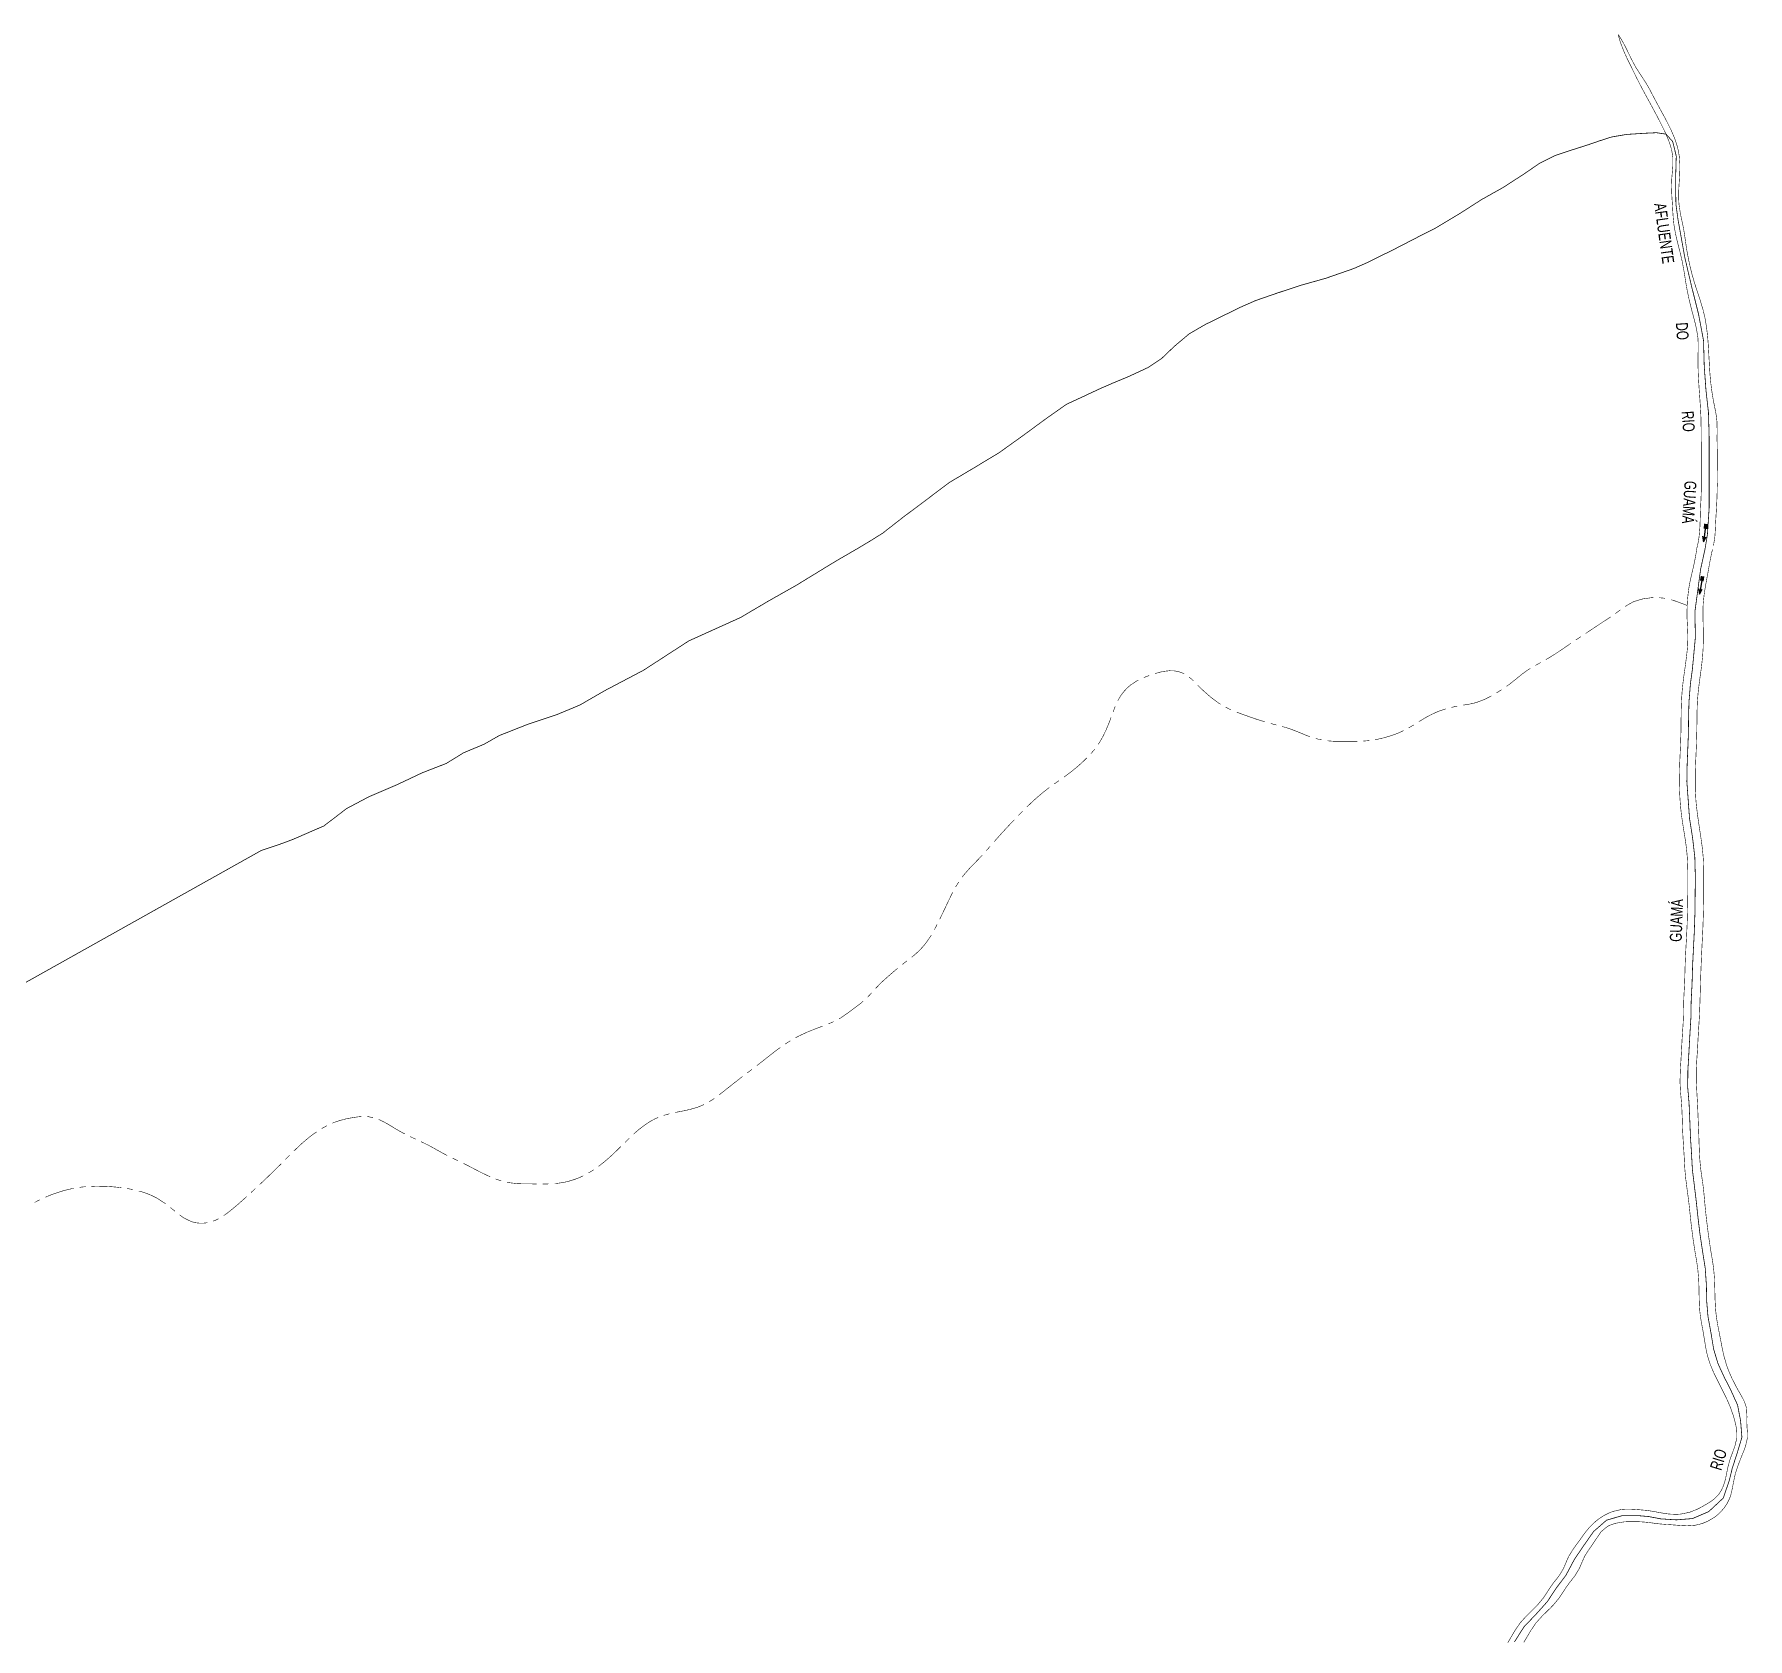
# Model space of a CAD drawing. Extents: x 204548 to 208114, y 4836513 to 4840071.
# Drawn here: x 207416 to 207990, y 4839532 to 4840070 of the extents above; entities that cross this region are included whole.
import ezdxf

# ---------------------------------------------------------------- set-up
doc = ezdxf.new("R2010")
doc.units = 0
doc.header["$LTSCALE"] = 1.5
doc.header["$MEASUREMENT"] = 0
for name, color, linetype in [('HD-CURSO-INTER', 170, 'CONTINUOUS'), ('HD-CURSO-PERENE', 170, 'CONTINUOUS'), ('HD-TXT-PERENE', 170, 'CONTINUOUS'), ('LM-LIM-SETOR-FISCAL', 2, 'CONTINUOUS')]:
    doc.layers.add(name, color=color, linetype=linetype)
doc.styles.add('ARIAL', font='ARIAL.TTF')
doc.linetypes.add('Limite', pattern='A,20,-3,[130,ltypeshp.shx,S=6.35,R=0,X=0,Y=0],-3,20', length=46)

# ---------------------------------------------------------------- blocks, each defined once
blk = doc.blocks.new('COD035', base_point=(207876.51013, 4838778.157952))
at = {"layer": 'HD-TXT-PERENE'}
for p, q in [((207876.51013, 4838778.563682), (207878.01013, 4838778.563682)), ((207876.51013, 4838778.163682), (207882.51013, 4838778.163682)), ((207876.51013, 4838777.763682), (207878.01013, 4838777.763682))]:
    blk.add_line(p, q, dxfattribs=at)
blk.add_lwpolyline([(207880.71013, 4838777.563682), (207882.51013, 4838778.163682), (207880.71013, 4838778.763682)], dxfattribs=at)

msp = doc.modelspace()

# ---------------------------------------------------------------- linework, layer by layer
at = {"layer": 'HD-CURSO-INTER', "const_width": 0.18, "flags": 128}
for points in [[(207949.68, 4839878.63), (207951.72, 4839879.74)], [(207951.72, 4839879.74), (207952.01, 4839879.89)], [(207952.01, 4839879.89), (207954.56, 4839880.68)], [(207954.56, 4839880.68), (207954.87, 4839880.78)], [(207954.87, 4839880.78), (207957.52, 4839881.15)], [(207957.52, 4839881.15), (207957.68, 4839881.18)], [(207957.68, 4839881.18), (207958.52, 4839881.21)], [(207960.52, 4839881.2), (207960.69, 4839881.19)], [(207960.69, 4839881.19), (207961.51, 4839881.11)], [(207961.51, 4839881.11), (207962.19, 4839881.04)], [(207962.19, 4839881.04), (207962.5, 4839880.96)], [(207964.45, 4839880.52), (207964.97, 4839880.41)], [(207964.97, 4839880.41), (207966.36, 4839879.94)], [(207966.36, 4839879.94), (207966.39, 4839879.93)], [(207966.39, 4839879.93), (207967.3, 4839879.6)], [(207967.3, 4839879.6), (207967.8, 4839879.41)], [(207941.15, 4839872.72), (207943.4, 4839874.21)], [(207943.4, 4839874.21), (207943.65, 4839874.37)], [(207943.65, 4839874.37), (207944.23, 4839874.76)], [(207945.87, 4839875.91), (207946.68, 4839876.5)], [(207946.68, 4839876.5), (207947.22, 4839876.89)], [(207947.22, 4839876.89), (207947.49, 4839877.09)], [(207949.12, 4839878.24), (207949.68, 4839878.63)], [(207967.8, 4839879.41), (207969.17, 4839878.88)], [(207969.17, 4839878.88), (207969.49, 4839878.76)], [(207969.49, 4839878.76), (207969.91, 4839878.6)], [(207932.57, 4839867.02), (207934.24, 4839868.13)], [(207935.91, 4839869.23), (207936.17, 4839869.4)], [(207936.17, 4839869.4), (207937.57, 4839870.34)], [(207937.57, 4839870.34), (207938.05, 4839870.65)], [(207938.05, 4839870.65), (207939.23, 4839871.45)], [(207939.23, 4839871.45), (207939.3, 4839871.49)], [(207939.3, 4839871.49), (207940.9, 4839872.55)], [(207940.9, 4839872.55), (207941.15, 4839872.72)], [(207925.1, 4839862), (207925.7, 4839862.38)], [(207925.7, 4839862.38), (207927.61, 4839863.65)], [(207927.61, 4839863.65), (207928.2, 4839864.04)], [(207928.2, 4839864.04), (207929.26, 4839864.77)], [(207929.26, 4839864.77), (207929.43, 4839864.89)], [(207929.43, 4839864.89), (207930.09, 4839865.34)], [(207930.09, 4839865.34), (207930.67, 4839865.74)], [(207930.67, 4839865.74), (207930.91, 4839865.9)], [(207793.47, 4839856.3), (207794.11, 4839856.47)], [(207794.11, 4839856.47), (207795.43, 4839856.62)], [(207795.43, 4839856.62), (207796.3, 4839856.72)], [(207796.3, 4839856.72), (207797.43, 4839856.69)], [(207797.43, 4839856.69), (207797.85, 4839856.69)], [(207797.85, 4839856.69), (207798.42, 4839856.6)], [(207798.42, 4839856.6), (207799.35, 4839856.45)], [(207799.35, 4839856.45), (207801.29, 4839855.76)], [(207915.65, 4839856.38), (207916.3, 4839856.86)], [(207916.3, 4839856.86), (207917.32, 4839857.48)], [(207919.04, 4839858.51), (207919.91, 4839858.99)], [(207919.91, 4839858.99), (207920.18, 4839859.14)], [(207920.18, 4839859.14), (207920.79, 4839859.47)], [(207922.53, 4839860.45), (207922.54, 4839860.45)], [(207922.54, 4839860.45), (207923.4, 4839860.96)], [(207923.4, 4839860.96), (207923.83, 4839861.21)], [(207923.83, 4839861.21), (207925.1, 4839862)], [(207781.93, 4839850.66), (207782.27, 4839851.02)], [(207782.27, 4839851.02), (207783.41, 4839852)], [(207783.41, 4839852), (207785.09, 4839853.1)], [(207783.41, 4839852), (207783.41, 4839852)], [(207785.09, 4839853.1), (207785.5, 4839853.37)], [(207785.5, 4839853.37), (207785.96, 4839853.59)], [(207787.77, 4839854.43), (207788.24, 4839854.62)], [(207788.24, 4839854.62), (207789.64, 4839855.15)], [(207791.53, 4839855.79), (207793.47, 4839856.3)], [(207802.91, 4839854.58), (207803.71, 4839853.99)], [(207803.71, 4839853.99), (207803.72, 4839853.99)], [(207803.72, 4839853.99), (207804.42, 4839853.29)], [(207805.84, 4839851.87), (207806.54, 4839851.16)], [(207806.54, 4839851.16), (207806.61, 4839851.09)], [(207806.61, 4839851.09), (207807.26, 4839850.47)], [(207909.33, 4839851.49), (207910.15, 4839852.06)], [(207910.15, 4839852.06), (207910.18, 4839852.07)], [(207910.18, 4839852.07), (207911.73, 4839853.29)], [(207911.73, 4839853.29), (207912.25, 4839853.7)], [(207912.25, 4839853.7), (207913.28, 4839854.55)], [(207913.28, 4839854.55), (207913.41, 4839854.65)], [(207913.41, 4839854.65), (207914.06, 4839855.17)], [(207914.06, 4839855.17), (207914.58, 4839855.6)], [(207914.58, 4839855.6), (207915.65, 4839856.38)], [(207779.04, 4839846.61), (207779.47, 4839847.46)], [(207779.47, 4839847.46), (207780.04, 4839848.34)], [(207780.04, 4839848.34), (207780.29, 4839848.73)], [(207780.29, 4839848.73), (207780.62, 4839849.15)], [(207780.62, 4839849.15), (207781.23, 4839849.92)], [(207781.23, 4839849.92), (207781.93, 4839850.66)], [(207807.26, 4839850.47), (207807.7, 4839850.05)], [(207807.7, 4839850.05), (207809.5, 4839848.47)], [(207809.5, 4839848.47), (207809.94, 4839848.08)], [(207809.94, 4839848.08), (207811.05, 4839847.21)], [(207811.05, 4839847.21), (207811.59, 4839846.78)], [(207811.59, 4839846.78), (207812.65, 4839846.02)], [(207812.65, 4839846.02), (207812.82, 4839845.9)], [(207812.82, 4839845.9), (207813.49, 4839845.47)], [(207894.83, 4839845.19), (207895.5, 4839845.3)], [(207895.5, 4839845.3), (207896.8, 4839845.51)], [(207896.8, 4839845.51), (207896.98, 4839845.54)], [(207896.98, 4839845.54), (207898.75, 4839845.94)], [(207898.75, 4839845.94), (207899.2, 4839846.04)], [(207899.2, 4839846.04), (207901.58, 4839846.95)], [(207901.58, 4839846.95), (207901.99, 4839847.11)], [(207901.99, 4839847.11), (207902.49, 4839847.35)], [(207902.49, 4839847.35), (207903.34, 4839847.78)], [(207903.34, 4839847.78), (207904.26, 4839848.28)], [(207905.98, 4839849.29), (207906.44, 4839849.57)], [(207906.44, 4839849.57), (207907.68, 4839850.35)], [(207776.08, 4839839.19), (207776.26, 4839839.63)], [(207776.26, 4839839.63), (207776.45, 4839840.12)], [(207776.45, 4839840.12), (207776.79, 4839841.03)], [(207776.79, 4839841.03), (207776.8, 4839841.05)], [(207777.48, 4839842.94), (207777.83, 4839843.87)], [(207777.83, 4839843.87), (207777.93, 4839844.16)], [(207777.93, 4839844.16), (207778.2, 4839844.8)], [(207815.23, 4839844.49), (207816.12, 4839844.03)], [(207816.12, 4839844.03), (207816.63, 4839843.76)], [(207816.63, 4839843.76), (207817.02, 4839843.6)], [(207818.88, 4839842.85), (207819.42, 4839842.64)], [(207819.42, 4839842.64), (207821.69, 4839841.81)], [(207821.69, 4839841.81), (207821.82, 4839841.77)], [(207821.82, 4839841.77), (207822.63, 4839841.47)], [(207822.63, 4839841.47), (207823.23, 4839841.26)], [(207823.23, 4839841.26), (207825.46, 4839840.49)], [(207825.46, 4839840.49), (207825.58, 4839840.45)], [(207825.58, 4839840.45), (207828.33, 4839839.59)], [(207879.97, 4839839.64), (207880.64, 4839840.06)], [(207880.64, 4839840.06), (207882.55, 4839841.18)], [(207882.55, 4839841.18), (207882.94, 4839841.4)], [(207882.94, 4839841.4), (207883.43, 4839841.66)], [(207883.43, 4839841.66), (207884.27, 4839842.1)], [(207884.27, 4839842.1), (207885.22, 4839842.54)], [(207885.22, 4839842.54), (207885.64, 4839842.73)], [(207885.64, 4839842.73), (207886.14, 4839842.94)], [(207886.14, 4839842.94), (207887.02, 4839843.3)], [(207887.02, 4839843.3), (207888.96, 4839843.94)], [(207890.9, 4839844.43), (207891.87, 4839844.67)], [(207891.87, 4839844.67), (207892.21, 4839844.75)], [(207892.21, 4839844.75), (207892.85, 4839844.87)], [(207773.3, 4839833.35), (207774.02, 4839834.63)], [(207774.02, 4839834.63), (207774.04, 4839834.66)], [(207774.04, 4839834.66), (207774.9, 4839836.43)], [(207774.9, 4839836.43), (207775.11, 4839836.86)], [(207775.11, 4839836.86), (207776.08, 4839839.19)], [(207830.25, 4839839.05), (207832.18, 4839838.54)], [(207834.12, 4839838.03), (207835.08, 4839837.76)], [(207835.08, 4839837.76), (207835.55, 4839837.62)], [(207835.55, 4839837.62), (207836.99, 4839837.16)], [(207836.99, 4839837.16), (207837.32, 4839837.05)], [(207837.32, 4839837.05), (207839.78, 4839836.07)], [(207839.78, 4839836.07), (207840.1, 4839835.94)], [(207840.1, 4839835.94), (207840.71, 4839835.69)], [(207840.71, 4839835.69), (207841.49, 4839835.36)], [(207841.49, 4839835.36), (207842.56, 4839834.93)], [(207842.56, 4839834.93), (207842.88, 4839834.8)], [(207842.88, 4839834.8), (207843.5, 4839834.6)], [(207845.41, 4839833.99), (207846.38, 4839833.75)], [(207846.38, 4839833.75), (207846.56, 4839833.7)], [(207846.56, 4839833.7), (207847.36, 4839833.55)], [(207865.29, 4839833.6), (207866.28, 4839833.79)], [(207866.28, 4839833.79), (207866.64, 4839833.86)], [(207866.64, 4839833.86), (207867.25, 4839834.01)], [(207867.25, 4839834.01), (207868.1, 4839834.21)], [(207868.1, 4839834.21), (207870.15, 4839834.79)], [(207870.15, 4839834.79), (207870.24, 4839834.81)], [(207870.24, 4839834.81), (207871.1, 4839835.1)], [(207871.1, 4839835.1), (207871.66, 4839835.29)], [(207871.66, 4839835.29), (207872.97, 4839835.79)], [(207872.97, 4839835.79), (207873.07, 4839835.83)], [(207873.07, 4839835.83), (207874.79, 4839836.63)], [(207876.56, 4839837.57), (207877.42, 4839838.07)], [(207877.42, 4839838.07), (207878.1, 4839838.46)], [(207878.1, 4839838.46), (207878.28, 4839838.58)], [(207770.02, 4839828.91), (207770.09, 4839828.98)], [(207770.09, 4839828.98), (207770.68, 4839829.67)], [(207770.68, 4839829.67), (207771.07, 4839830.12)], [(207771.07, 4839830.12), (207771.31, 4839830.45)], [(207772.49, 4839832.06), (207772.51, 4839832.07)], [(207772.51, 4839832.07), (207773.03, 4839832.9)], [(207773.03, 4839832.9), (207773.3, 4839833.35)], [(207849.33, 4839833.24), (207849.53, 4839833.21)], [(207849.53, 4839833.21), (207851.33, 4839833.08)], [(207851.33, 4839833.08), (207851.54, 4839833.07)], [(207851.54, 4839833.07), (207854.33, 4839833.04)], [(207854.33, 4839833.04), (207854.54, 4839833.04)], [(207854.54, 4839833.04), (207857.33, 4839833.05)], [(207857.33, 4839833.05), (207857.46, 4839833.05)], [(207857.46, 4839833.05), (207858.33, 4839833.06)], [(207858.33, 4839833.06), (207858.96, 4839833.06)], [(207858.96, 4839833.06), (207859.32, 4839833.07)], [(207861.32, 4839833.15), (207861.96, 4839833.17)], [(207861.96, 4839833.17), (207863.32, 4839833.31)], [(207761.8, 4839821.64), (207762.57, 4839822.2)], [(207762.57, 4839822.2), (207764.17, 4839823.47)], [(207764.17, 4839823.47), (207764.92, 4839824.07)], [(207764.92, 4839824.07), (207765.71, 4839824.75)], [(207765.71, 4839824.75), (207766.06, 4839825.05)], [(207766.06, 4839825.05), (207766.46, 4839825.41)], [(207766.46, 4839825.41), (207767.17, 4839826.05)], [(207767.17, 4839826.05), (207768.63, 4839827.48)], [(207753.55, 4839815.58), (207754.51, 4839816.35)], [(207754.51, 4839816.35), (207754.72, 4839816.52)], [(207754.72, 4839816.52), (207755.3, 4839816.97)], [(207755.3, 4839816.97), (207755.91, 4839817.44)], [(207755.91, 4839817.44), (207756.1, 4839817.58)], [(207757.72, 4839818.75), (207758.43, 4839819.25)], [(207758.43, 4839819.25), (207759.35, 4839819.9)], [(207760.99, 4839821.05), (207761.8, 4839821.64)], [(207748.55, 4839811.03), (207748.69, 4839811.17)], [(207748.69, 4839811.17), (207749.99, 4839812.41)], [(207749.99, 4839812.41), (207750.18, 4839812.59)], [(207750.18, 4839812.59), (207750.72, 4839813.09)], [(207750.72, 4839813.09), (207751.28, 4839813.61)], [(207751.28, 4839813.61), (207752.21, 4839814.43)], [(207752.21, 4839814.43), (207752.41, 4839814.6)], [(207752.41, 4839814.6), (207752.97, 4839815.08)], [(207752.97, 4839815.08), (207753.55, 4839815.58)], [(207742.15, 4839804.45), (207742.96, 4839805.31)], [(207742.96, 4839805.31), (207743.18, 4839805.54)], [(207743.18, 4839805.54), (207743.65, 4839806.03)], [(207743.65, 4839806.03), (207744.22, 4839806.63)], [(207744.22, 4839806.63), (207744.34, 4839806.75)], [(207745.73, 4839808.19), (207746.43, 4839808.91)], [(207746.43, 4839808.91), (207746.57, 4839809.05)], [(207746.57, 4839809.05), (207747.13, 4839809.62)], [(207737.58, 4839799.38), (207738.24, 4839800.13)], [(207738.24, 4839800.13), (207738.83, 4839800.8)], [(207738.83, 4839800.8), (207739.57, 4839801.63)], [(207739.57, 4839801.63), (207740.12, 4839802.25)], [(207740.12, 4839802.25), (207741.59, 4839803.84)], [(207741.59, 4839803.84), (207742.15, 4839804.45)], [(207731.42, 4839792.6), (207732.23, 4839793.44)], [(207732.23, 4839793.44), (207732.46, 4839793.68)], [(207732.46, 4839793.68), (207733.6, 4839794.9)], [(207734.94, 4839796.38), (207736.26, 4839797.88)], [(207726.85, 4839787.52), (207727.35, 4839788.18)], [(207727.35, 4839788.18), (207728.78, 4839789.81)], [(207728.78, 4839789.81), (207729.33, 4839790.43)], [(207729.33, 4839790.43), (207730.14, 4839791.28)], [(207730.14, 4839791.28), (207730.37, 4839791.52)], [(207730.37, 4839791.52), (207730.83, 4839792)], [(207730.83, 4839792), (207731.42, 4839792.6)], [(207723.12, 4839781.29), (207723.7, 4839782.43)], [(207724.65, 4839784.18), (207725.71, 4839785.89)], [(207720.52, 4839775.84), (207721.09, 4839777.03)], [(207721.09, 4839777.03), (207721.17, 4839777.19)], [(207721.17, 4839777.19), (207721.52, 4839777.93)], [(207721.52, 4839777.93), (207721.81, 4839778.55)], [(207721.81, 4839778.55), (207722.37, 4839779.74)], [(207722.37, 4839779.74), (207722.46, 4839779.93)], [(207722.46, 4839779.93), (207722.81, 4839780.64)], [(207722.81, 4839780.64), (207723.12, 4839781.29)], [(207717.67, 4839770.12), (207718, 4839770.75)], [(207718, 4839770.75), (207718.36, 4839771.45)], [(207718.36, 4839771.45), (207718.46, 4839771.63)], [(207719.35, 4839773.42), (207720.22, 4839775.22)], [(207720.22, 4839775.22), (207720.52, 4839775.84)], [(207713.58, 4839764.07), (207714.24, 4839764.85)], [(207714.24, 4839764.85), (207714.55, 4839765.22)], [(207714.55, 4839765.22), (207716.01, 4839767.28)], [(207716.01, 4839767.28), (207716.17, 4839767.52)], [(207716.17, 4839767.52), (207716.54, 4839768.13)], [(207717.53, 4839769.86), (207717.67, 4839770.12)], [(207706.79, 4839758.22), (207707.58, 4839758.84)], [(207707.58, 4839758.84), (207707.81, 4839759.01)], [(207707.81, 4839759.01), (207708.38, 4839759.45)], [(207709.95, 4839760.68), (207710.18, 4839760.85)], [(207710.18, 4839760.85), (207710.72, 4839761.31)], [(207710.72, 4839761.31), (207711.46, 4839761.94)], [(207711.46, 4839761.94), (207712.21, 4839762.65)], [(207712.21, 4839762.65), (207712.55, 4839762.97)], [(207712.55, 4839762.97), (207712.92, 4839763.36)], [(207712.92, 4839763.36), (207713.58, 4839764.07)], [(207700.7, 4839753.04), (207700.73, 4839753.07)], [(207700.73, 4839753.07), (207701.45, 4839753.71)], [(207701.45, 4839753.71), (207701.85, 4839754.07)], [(207701.85, 4839754.07), (207702.95, 4839755.02)], [(207702.95, 4839755.02), (207703.63, 4839755.6)], [(207703.63, 4839755.6), (207704.47, 4839756.32)], [(207704.47, 4839756.32), (207704.77, 4839756.57)], [(207704.77, 4839756.57), (207705.24, 4839756.96)], [(207695.16, 4839747.27), (207696.54, 4839748.73)], [(207697.87, 4839750.22), (207699.25, 4839751.66)], [(207699.25, 4839751.66), (207699.63, 4839752.05)], [(207699.63, 4839752.05), (207700.7, 4839753.04)], [(207686.12, 4839740.3), (207688.12, 4839741.69)], [(207688.12, 4839741.69), (207688.58, 4839742.01)], [(207688.58, 4839742.01), (207689.73, 4839742.88)], [(207689.73, 4839742.88), (207689.78, 4839742.92)], [(207689.78, 4839742.92), (207691.33, 4839744.08)], [(207691.33, 4839744.08), (207691.58, 4839744.27)], [(207691.58, 4839744.27), (207692.13, 4839744.68)], [(207692.13, 4839744.68), (207692.79, 4839745.17)], [(207692.79, 4839745.17), (207693.69, 4839745.92)], [(207675.04, 4839735.61), (207677.34, 4839736.53)], [(207677.34, 4839736.53), (207677.83, 4839736.73)], [(207677.83, 4839736.73), (207679.21, 4839737.25)], [(207679.21, 4839737.25), (207679.24, 4839737.26)], [(207679.24, 4839737.26), (207680.14, 4839737.6)], [(207682.01, 4839738.32), (207682.24, 4839738.41)], [(207682.24, 4839738.41), (207682.93, 4839738.71)], [(207682.93, 4839738.71), (207683.62, 4839739)], [(207683.62, 4839739), (207683.84, 4839739.12)], [(207685.62, 4839740.04), (207686.12, 4839740.3)], [(207664.96, 4839729.72), (207665.92, 4839730.41)], [(207667.56, 4839731.56), (207667.86, 4839731.76)], [(207667.86, 4839731.76), (207668.4, 4839732.1)], [(207668.4, 4839732.1), (207669.12, 4839732.57)], [(207669.12, 4839732.57), (207669.24, 4839732.64)], [(207670.98, 4839733.64), (207671.86, 4839734.11)], [(207671.86, 4839734.11), (207672.32, 4839734.36)], [(207672.32, 4839734.36), (207674.57, 4839735.39)], [(207674.57, 4839735.39), (207675.04, 4839735.61)], [(207658.01, 4839724.3), (207658.8, 4839724.91)], [(207658.8, 4839724.91), (207658.96, 4839725.04)], [(207658.96, 4839725.04), (207659.58, 4839725.53)], [(207659.58, 4839725.53), (207660.23, 4839726.04)], [(207660.23, 4839726.04), (207661.94, 4839727.39)], [(207661.94, 4839727.39), (207662.58, 4839727.9)], [(207662.58, 4839727.9), (207664.31, 4839729.23)], [(207664.31, 4839729.23), (207664.96, 4839729.72)], [(207649.22, 4839717.54), (207650.86, 4839718.83)], [(207650.86, 4839718.83), (207651.58, 4839719.39)], [(207651.58, 4839719.39), (207652.44, 4839720.06)], [(207652.44, 4839720.06), (207653, 4839720.49)], [(207653, 4839720.49), (207653.23, 4839720.67)], [(207654.82, 4839721.88), (207655.39, 4839722.31)], [(207655.39, 4839722.31), (207656.42, 4839723.09)], [(207642.93, 4839712.75), (207643.36, 4839713.01)], [(207643.36, 4839713.01), (207643.76, 4839713.3)], [(207645.37, 4839714.49), (207645.78, 4839714.81)], [(207645.78, 4839714.81), (207647.72, 4839716.35)], [(207647.72, 4839716.35), (207648.05, 4839716.61)], [(207648.05, 4839716.61), (207648.51, 4839716.97)], [(207648.51, 4839716.97), (207649.22, 4839717.54)], [(207523.43, 4839707.02), (207524.36, 4839707.16)], [(207524.36, 4839707.16), (207525.42, 4839707.25)], [(207527.42, 4839707.24), (207527.89, 4839707.22)], [(207527.89, 4839707.22), (207529.37, 4839706.84)], [(207626.83, 4839707.65), (207628.76, 4839708.19)], [(207630.71, 4839708.63), (207631.69, 4839708.82)], [(207631.69, 4839708.82), (207632, 4839708.88)], [(207632, 4839708.88), (207632.67, 4839709.01)], [(207632.67, 4839709.01), (207633.48, 4839709.17)], [(207633.48, 4839709.17), (207634.63, 4839709.42)], [(207634.63, 4839709.42), (207635.23, 4839709.55)], [(207635.23, 4839709.55), (207636.57, 4839709.89)], [(207636.57, 4839709.89), (207636.69, 4839709.92)], [(207636.69, 4839709.92), (207637.53, 4839710.18)], [(207637.53, 4839710.18), (207638.13, 4839710.36)], [(207638.13, 4839710.36), (207640.32, 4839711.27)], [(207642.07, 4839712.23), (207642.93, 4839712.75)], [(207508.85, 4839700.96), (207509.61, 4839701.52)], [(207509.61, 4839701.52), (207510.48, 4839702.12)], [(207512.16, 4839703.19), (207512.49, 4839703.4)], [(207512.49, 4839703.4), (207513.02, 4839703.7)], [(207513.02, 4839703.7), (207513.81, 4839704.13)], [(207513.81, 4839704.13), (207513.9, 4839704.18)], [(207515.72, 4839705.02), (207516.64, 4839705.39)], [(207516.64, 4839705.39), (207517.19, 4839705.61)], [(207517.19, 4839705.61), (207519.51, 4839706.26)], [(207519.51, 4839706.26), (207520.07, 4839706.42)], [(207520.07, 4839706.42), (207521.46, 4839706.71)], [(207521.46, 4839706.71), (207521.54, 4839706.72)], [(207521.54, 4839706.72), (207523.43, 4839707.02)], [(207531.28, 4839706.27), (207532.19, 4839705.88)], [(207532.19, 4839705.88), (207533.96, 4839704.93)], [(207533.96, 4839704.93), (207534.13, 4839704.84)], [(207534.13, 4839704.84), (207536.54, 4839703.39)], [(207536.54, 4839703.39), (207536.69, 4839703.29)], [(207536.69, 4839703.29), (207538.26, 4839702.38)], [(207538.26, 4839702.38), (207538.43, 4839702.29)], [(207538.43, 4839702.29), (207539.14, 4839701.9)], [(207539.14, 4839701.9), (207539.75, 4839701.58)], [(207539.75, 4839701.58), (207540.03, 4839701.44)], [(207616.73, 4839701.36), (207617.39, 4839701.97)], [(207617.39, 4839701.97), (207618.23, 4839702.69)], [(207618.23, 4839702.69), (207618.54, 4839702.95)], [(207618.54, 4839702.95), (207619.8, 4839703.92)], [(207619.8, 4839703.92), (207620.15, 4839704.19)], [(207620.15, 4839704.19), (207620.61, 4839704.51)], [(207620.61, 4839704.51), (207621.4, 4839705.05)], [(207621.4, 4839705.05), (207622.29, 4839705.59)], [(207622.29, 4839705.59), (207622.69, 4839705.84)], [(207622.69, 4839705.84), (207623.16, 4839706.09)], [(207623.16, 4839706.09), (207624.02, 4839706.54)], [(207624.02, 4839706.54), (207624.97, 4839706.94)], [(207502.84, 4839695.69), (207504.28, 4839697.07)], [(207504.28, 4839697.07), (207504.64, 4839697.42)], [(207504.64, 4839697.42), (207505.75, 4839698.43)], [(207505.75, 4839698.43), (207506.08, 4839698.72)], [(207506.08, 4839698.72), (207506.51, 4839699.08)], [(207506.51, 4839699.08), (207507.22, 4839699.69)], [(207507.22, 4839699.69), (207508.05, 4839700.35)], [(207508.05, 4839700.35), (207508.4, 4839700.62)], [(207508.4, 4839700.62), (207508.85, 4839700.96)], [(207541.82, 4839700.55), (207543.63, 4839699.69)], [(207545.44, 4839698.85), (207547.24, 4839697.98)], [(207547.24, 4839697.98), (207547.85, 4839697.68)], [(207547.85, 4839697.68), (207549.02, 4839697.06)], [(207549.02, 4839697.06), (207549.22, 4839696.95)], [(207549.22, 4839696.95), (207549.89, 4839696.58)], [(207549.89, 4839696.58), (207550.53, 4839696.22)], [(207550.53, 4839696.22), (207551.64, 4839695.6)], [(207610.18, 4839694.99), (207611, 4839695.78)], [(207611, 4839695.78), (207611.26, 4839696.03)], [(207611.26, 4839696.03), (207612.42, 4839697.19)], [(207613.85, 4839698.59), (207614.56, 4839699.3)], [(207614.56, 4839699.3), (207615.19, 4839699.93)], [(207615.19, 4839699.93), (207615.27, 4839700)], [(207495.82, 4839688.7), (207497.89, 4839690.73)], [(207497.89, 4839690.73), (207497.97, 4839690.8)], [(207497.97, 4839690.8), (207498.6, 4839691.43)], [(207500.01, 4839692.85), (207500.36, 4839693.21)], [(207500.36, 4839693.21), (207500.72, 4839693.56)], [(207500.72, 4839693.56), (207501.42, 4839694.27)], [(207501.42, 4839694.27), (207501.42, 4839694.28)], [(207551.64, 4839695.6), (207551.84, 4839695.48)], [(207551.84, 4839695.48), (207552.51, 4839695.11)], [(207552.51, 4839695.11), (207553.15, 4839694.76)], [(207553.15, 4839694.76), (207554.28, 4839694.18)], [(207556.07, 4839693.29), (207556.24, 4839693.21)], [(207556.24, 4839693.21), (207556.97, 4839692.86)], [(207556.97, 4839692.86), (207557.59, 4839692.57)], [(207557.59, 4839692.57), (207557.88, 4839692.43)], [(207559.68, 4839691.56), (207559.72, 4839691.54)], [(207559.72, 4839691.54), (207562.35, 4839690.2)], [(207562.35, 4839690.2), (207562.39, 4839690.18)], [(207562.39, 4839690.18), (207565.01, 4839688.81)], [(207604.96, 4839690.54), (207605.05, 4839690.61)], [(207605.05, 4839690.61), (207606.54, 4839691.77)], [(207606.54, 4839691.77), (207606.82, 4839692)], [(207606.82, 4839692), (207607.31, 4839692.41)], [(207607.31, 4839692.41), (207607.97, 4839692.97)], [(207607.97, 4839692.97), (207608.82, 4839693.73)], [(207608.82, 4839693.73), (207609.09, 4839693.97)], [(207609.09, 4839693.97), (207609.55, 4839694.4)], [(207609.55, 4839694.4), (207610.18, 4839694.99)], [(207491.41, 4839684.49), (207492.14, 4839685.17)], [(207492.14, 4839685.17), (207492.2, 4839685.23)], [(207492.2, 4839685.23), (207492.86, 4839685.86)], [(207492.86, 4839685.86), (207493.29, 4839686.26)], [(207493.29, 4839686.26), (207494.31, 4839687.24)], [(207494.31, 4839687.24), (207494.74, 4839687.66)], [(207494.74, 4839687.66), (207495.75, 4839688.63)], [(207495.75, 4839688.63), (207495.82, 4839688.7)], [(207565.01, 4839688.81), (207565.05, 4839688.79)], [(207565.05, 4839688.79), (207565.9, 4839688.36)], [(207565.9, 4839688.36), (207566.39, 4839688.12)], [(207566.39, 4839688.12), (207567.71, 4839687.5)], [(207567.71, 4839687.5), (207568.26, 4839687.24)], [(207568.26, 4839687.24), (207568.62, 4839687.09)], [(207570.47, 4839686.34), (207571.06, 4839686.12)], [(207571.06, 4839686.12), (207572.37, 4839685.7)], [(207574.31, 4839685.22), (207574.74, 4839685.12)], [(207574.74, 4839685.12), (207577.28, 4839684.82)], [(207577.28, 4839684.82), (207577.71, 4839684.77)], [(207577.71, 4839684.77), (207578.28, 4839684.75)], [(207578.28, 4839684.75), (207579.21, 4839684.71)], [(207579.21, 4839684.71), (207580.28, 4839684.69)], [(207580.28, 4839684.69), (207580.71, 4839684.69)], [(207580.71, 4839684.69), (207581.28, 4839684.69)], [(207581.28, 4839684.69), (207582.22, 4839684.68)], [(207582.22, 4839684.68), (207584.28, 4839684.67)], [(207586.28, 4839684.65), (207587.28, 4839684.66)], [(207587.28, 4839684.66), (207587.72, 4839684.66)], [(207587.72, 4839684.66), (207588.27, 4839684.69)], [(207590.27, 4839684.79), (207590.71, 4839684.81)], [(207590.71, 4839684.81), (207592.26, 4839685.02)], [(207592.26, 4839685.02), (207592.77, 4839685.09)], [(207592.77, 4839685.09), (207594.22, 4839685.38)], [(207594.22, 4839685.38), (207594.24, 4839685.39)], [(207594.24, 4839685.39), (207595.19, 4839685.64)], [(207595.19, 4839685.64), (207595.7, 4839685.77)], [(207595.7, 4839685.77), (207597.1, 4839686.23)], [(207597.1, 4839686.23), (207597.13, 4839686.24)], [(207597.13, 4839686.24), (207598.03, 4839686.59)], [(207598.03, 4839686.59), (207598.53, 4839686.79)], [(207598.53, 4839686.79), (207599.86, 4839687.4)], [(207601.62, 4839688.35), (207602.48, 4839688.86)], [(207602.48, 4839688.86), (207602.57, 4839688.91)], [(207602.57, 4839688.91), (207603.32, 4839689.4)], [(207415.93, 4839678.45), (207416.81, 4839678.91)], [(207416.81, 4839678.91), (207417.1, 4839679.06)], [(207417.1, 4839679.06), (207417.71, 4839679.35)], [(207419.52, 4839680.2), (207419.82, 4839680.33)], [(207419.82, 4839680.33), (207420.44, 4839680.59)], [(207420.44, 4839680.59), (207421.21, 4839680.9)], [(207421.21, 4839680.9), (207422.31, 4839681.32)], [(207422.31, 4839681.32), (207422.62, 4839681.43)], [(207422.62, 4839681.43), (207423.25, 4839681.65)], [(207423.25, 4839681.65), (207424.08, 4839681.93)], [(207424.08, 4839681.93), (207425.15, 4839682.26)], [(207425.15, 4839682.26), (207425.52, 4839682.37)], [(207425.52, 4839682.37), (207426.12, 4839682.53)], [(207426.12, 4839682.53), (207426.97, 4839682.75)], [(207426.97, 4839682.75), (207428.06, 4839683)], [(207428.06, 4839683), (207428.44, 4839683.09)], [(207428.44, 4839683.09), (207429.04, 4839683.2)], [(207431.01, 4839683.51), (207431.9, 4839683.64)], [(207431.9, 4839683.64), (207433, 4839683.74)], [(207435, 4839683.87), (207436, 4839683.89)], [(207436, 4839683.89), (207436.39, 4839683.91)], [(207436.39, 4839683.91), (207438, 4839683.89)], [(207438, 4839683.89), (207438.96, 4839683.88)], [(207438.96, 4839683.88), (207439.99, 4839683.84)], [(207439.99, 4839683.84), (207440.46, 4839683.82)], [(207440.46, 4839683.82), (207440.99, 4839683.78)], [(207440.99, 4839683.78), (207441.96, 4839683.72)], [(207441.96, 4839683.72), (207442.99, 4839683.62)], [(207442.99, 4839683.62), (207443.45, 4839683.58)], [(207443.45, 4839683.58), (207444.97, 4839683.4)], [(207446.95, 4839683.12), (207447.45, 4839683.05)], [(207447.45, 4839683.05), (207448.92, 4839682.77)], [(207450.86, 4839682.29), (207451.83, 4839682.02)], [(207451.83, 4839682.02), (207452.3, 4839681.89)], [(207452.3, 4839681.89), (207452.78, 4839681.72)], [(207452.78, 4839681.72), (207453.72, 4839681.39)], [(207453.72, 4839681.39), (207454.65, 4839681.01)], [(207454.65, 4839681.01), (207455.11, 4839680.82)], [(207455.11, 4839680.82), (207456.45, 4839680.14)], [(207456.45, 4839680.14), (207457.03, 4839679.85)], [(207457.03, 4839679.85), (207459, 4839678.57)], [(207459, 4839678.57), (207459.53, 4839678.23)], [(207483.96, 4839677.7), (207485.52, 4839679.08)], [(207485.52, 4839679.08), (207486.2, 4839679.68)], [(207486.2, 4839679.68), (207487.01, 4839680.41)], [(207488.48, 4839681.76), (207489.95, 4839683.12)], [(207459.53, 4839678.23), (207459.83, 4839678.01)], [(207461.41, 4839676.78), (207461.92, 4839676.38)], [(207461.92, 4839676.38), (207462.97, 4839675.53)], [(207464.53, 4839674.29), (207464.91, 4839674)], [(207464.91, 4839674), (207465.35, 4839673.7)], [(207465.35, 4839673.7), (207466.16, 4839673.15)], [(207466.16, 4839673.15), (207467.98, 4839672.28)], [(207476.53, 4839672.46), (207477.61, 4839673)], [(207479.31, 4839674.03), (207480.13, 4839674.61)], [(207480.13, 4839674.61), (207480.4, 4839674.8)], [(207480.4, 4839674.8), (207480.93, 4839675.22)], [(207480.93, 4839675.22), (207481.6, 4839675.73)], [(207481.6, 4839675.73), (207482.49, 4839676.46)], [(207482.49, 4839676.46), (207482.81, 4839676.73)], [(207482.81, 4839676.73), (207483.26, 4839677.11)], [(207483.26, 4839677.11), (207483.96, 4839677.7)], [(207467.98, 4839672.28), (207468.62, 4839671.98)], [(207468.62, 4839671.98), (207469.88, 4839671.68)], [(207469.88, 4839671.68), (207470.08, 4839671.63)], [(207470.08, 4839671.63), (207470.87, 4839671.55)], [(207470.87, 4839671.55), (207471.6, 4839671.49)], [(207471.6, 4839671.49), (207472.86, 4839671.54)], [(207472.86, 4839671.54), (207473.13, 4839671.55)], [(207473.13, 4839671.55), (207473.85, 4839671.68)], [(207475.77, 4839672.21), (207476.53, 4839672.46)]]:
    msp.add_lwpolyline(points, dxfattribs=at)
at = {"layer": 'HD-CURSO-PERENE', "const_width": 0.18, "flags": 128}
for points in [[(207946.8, 4840070.02), (207947.18, 4840068.56), (207947.63, 4840067.12), (207948.62, 4840064.55), (207949.85, 4840061.82), (207950.51, 4840060.47), (207951.18, 4840059.13), (207952.23, 4840056.99), (207952.89, 4840055.65), (207954.16, 4840053.13), (207955.57, 4840050.48), (207956.29, 4840049.17), (207957.55, 4840046.86), (207958.27, 4840045.54), (207959.46, 4840043.32), (207960.85, 4840040.67), (207962.19, 4840037.98), (207963.4, 4840035.23), (207963.95, 4840033.81), (207964.41, 4840032.38), (207964.78, 4840030.92), (207965.08, 4840028.94), (207965.1, 4840025.96), (207964.98, 4840024.46), (207964.85, 4840022.96), (207964.72, 4840021.45), (207964.65, 4840019.18), (207964.76, 4840016.18), (207964.85, 4840014.68), (207964.95, 4840013.18), (207965.04, 4840011.56), (207965.13, 4840010.07), (207965.23, 4840008.57), (207965.48, 4840006.2), (207965.99, 4840003.25), (207966.32, 4840001.78), (207966.68, 4840000.32), (207967.2, 4839998.29), (207967.57, 4839996.84), (207968.2, 4839994.16), (207968.76, 4839991.21), (207969, 4839989.73), (207969.23, 4839988.25), (207969.47, 4839986.77), (207969.91, 4839984.23), (207970.53, 4839981.3), (207971.24, 4839978.39), (207971.62, 4839976.93), (207972.32, 4839974.31), (207972.69, 4839972.85), (207973.02, 4839971.38), (207973.5, 4839968.43), (207973.61, 4839966.4), (207973.61, 4839964.9), (207973.57, 4839963.39), (207973.53, 4839961.05), (207973.53, 4839959.55), (207973.61, 4839956.55), (207973.75, 4839953.87), (207973.94, 4839950.87), (207974.05, 4839949.38), (207974.16, 4839947.88), (207974.26, 4839946.38), (207974.36, 4839944.89), (207974.51, 4839941.89), (207974.56, 4839940.28), (207974.59, 4839937.28), (207974.59, 4839935.78), (207974.62, 4839933.53), (207974.65, 4839932.03), (207974.68, 4839929.42), (207974.67, 4839926.42), (207974.64, 4839923.42), (207974.64, 4839921.92), (207974.65, 4839920.34), (207974.66, 4839918.84), (207974.64, 4839917.05), (207974.53, 4839914.05), (207974.45, 4839912.56), (207974.38, 4839911.06), (207974.32, 4839909.35), (207974.28, 4839907.84), (207974.23, 4839906.34), (207974.17, 4839904.84), (207973.92, 4839901.85), (207973.68, 4839900.12), (207973.08, 4839897.44)], [(207946.8, 4840070.02), (207947.62, 4840068.76), (207948.38, 4840067.46), (207949.08, 4840066.14), (207949.75, 4840064.79), (207950.41, 4840063.43), (207951.07, 4840062.08), (207951.75, 4840060.74), (207952.71, 4840059), (207954.33, 4840056.47), (207955.16, 4840055.22), (207955.98, 4840053.96), (207957.1, 4840052.05), (207958.5, 4840049.4), (207959.73, 4840047.07), (207960.44, 4840045.75), (207961.65, 4840043.54), (207963.07, 4840040.9), (207964.42, 4840038.22), (207965.5, 4840035.71), (207966.03, 4840034.29), (207966.49, 4840032.85), (207966.87, 4840031.4), (207967.27, 4840029.16), (207967.47, 4840026.18), (207967.4, 4840023.18), (207967.31, 4840021.67), (207967.21, 4840020.16), (207967.12, 4840018.66), (207967.05, 4840017.15), (207967.03, 4840015.65), (207967.15, 4840013.29), (207967.58, 4840010.33), (207967.87, 4840008.86), (207968.19, 4840007.39), (207968.5, 4840005.91), (207968.79, 4840004.44), (207969.03, 4840002.91), (207969.45, 4839999.94), (207969.75, 4839997.96), (207970.29, 4839995.01), (207970.59, 4839993.54), (207970.93, 4839992.07), (207971.29, 4839990.61), (207971.67, 4839989.16), (207972.08, 4839987.72), (207972.52, 4839986.28), (207973.01, 4839984.73), (207973.48, 4839983.3), (207973.96, 4839981.87), (207974.42, 4839980.44), (207975.27, 4839977.57), (207975.88, 4839974.98), (207976.38, 4839972.04), (207976.73, 4839969.07), (207976.86, 4839967.57), (207976.97, 4839966.07), (207977.06, 4839964.57), (207977.15, 4839963.07), (207977.23, 4839961.56), (207977.31, 4839960.05), (207977.39, 4839958.55), (207977.49, 4839957.04), (207977.6, 4839955.54), (207977.86, 4839952.91), (207978.25, 4839949.94), (207978.49, 4839948.46), (207978.76, 4839946.98), (207979.07, 4839945.4), (207979.37, 4839943.93), (207979.63, 4839942.45), (207979.89, 4839940.31), (207979.96, 4839937.32), (207979.94, 4839935.81), (207979.94, 4839933.56), (207979.97, 4839932.06), (207980.01, 4839929.45), (207980.01, 4839926.45), (207980, 4839924.95), (207979.98, 4839923.45), (207979.97, 4839921.95), (207979.98, 4839920.37), (207979.99, 4839918.87), (207979.97, 4839917.08), (207979.87, 4839914.08), (207979.8, 4839912.58), (207979.72, 4839911.09), (207979.62, 4839909.38), (207979.52, 4839907.69), (207979.43, 4839906.08), (207979.37, 4839904.58), (207979.29, 4839903.08), (207979.18, 4839901.58), (207978.74, 4839898.68)], [(207973.08, 4839897.44), (207972.88, 4839895.96), (207972.33, 4839893.01), (207972, 4839891.54), (207971.66, 4839890.08), (207971.18, 4839888.03), (207970.86, 4839886.56), (207970.4, 4839884), (207970.06, 4839881.02), (207969.95, 4839879.52), (207969.87, 4839877.1), (207969.86, 4839875.6), (207969.88, 4839874.1), (207969.99, 4839871.79), (207970.07, 4839870.29), (207970.15, 4839867.97), (207970.04, 4839864.97), (207969.91, 4839863.48), (207969.69, 4839861.51), (207969.31, 4839858.53), (207968.96, 4839856.09), (207968.75, 4839854.6), (207968.56, 4839853.11), (207968.33, 4839851.05), (207968.2, 4839849.55), (207968.09, 4839848.06), (207968.01, 4839846.56), (207967.94, 4839844.83), (207967.9, 4839843.33), (207967.88, 4839841.83), (207967.86, 4839839.71), (207967.84, 4839838.21), (207967.8, 4839835.54), (207967.7, 4839832.54), (207967.64, 4839831.04), (207967.57, 4839829.54), (207967.51, 4839828.05), (207967.44, 4839826.55), (207967.34, 4839823.74), (207967.29, 4839820.74), (207967.31, 4839818.01), (207967.35, 4839816.51), (207967.42, 4839815.01), (207967.51, 4839813.51), (207967.62, 4839812.01), (207967.76, 4839810.52), (207967.92, 4839809.03), (207968.11, 4839807.54), (207968.42, 4839805.4), (207968.9, 4839802.44), (207969.14, 4839800.95), (207969.46, 4839798.75), (207969.65, 4839797.27), (207969.81, 4839795.77), (207969.96, 4839793.98), (207970.09, 4839790.98), (207970.12, 4839789.48), (207970.13, 4839787.98), (207970.13, 4839786.23), (207970.13, 4839784.73), (207970.12, 4839783.23), (207970.1, 4839780.23), (207970.04, 4839777.23), (207969.98, 4839774.62), (207969.94, 4839773.12), (207969.89, 4839771.62), (207969.82, 4839770.12), (207969.73, 4839768.07), (207969.65, 4839766.57), (207969.56, 4839765.08), (207969.48, 4839763.58), (207969.4, 4839762.08), (207969.26, 4839759.08), (207969.18, 4839756.53), (207969.14, 4839755.03), (207969.1, 4839753.53), (207969.04, 4839751.89), (207968.96, 4839750.39), (207968.88, 4839748.89), (207968.8, 4839747.4), (207968.71, 4839744.48), (207968.69, 4839742.98), (207968.67, 4839741.48), (207968.57, 4839738.85), (207968.48, 4839737.35), (207968.37, 4839735.86), (207968.22, 4839733.43), (207968.14, 4839731.93), (207967.98, 4839728.94), (207967.89, 4839727.35), (207967.71, 4839724.36), (207967.63, 4839722.86), (207967.57, 4839721.3), (207967.53, 4839719.8), (207967.53, 4839718.3), (207967.68, 4839715.43), (207967.82, 4839713.94), (207967.96, 4839712.45), (207968.12, 4839710.12), (207968.24, 4839707.13), (207968.32, 4839704.53), (207968.37, 4839703.03), (207968.5, 4839700.28), (207968.69, 4839697.29), (207968.79, 4839695.79), (207968.93, 4839693.31), (207969, 4839691.81), (207969.15, 4839689.33), (207969.44, 4839686.35), (207969.82, 4839683.37), (207970.02, 4839681.88), (207970.22, 4839680.39), (207970.41, 4839678.91), (207970.64, 4839676.94), (207970.95, 4839673.96), (207971.21, 4839671.49), (207971.39, 4839670), (207971.58, 4839668.51), (207971.9, 4839666.09), (207972.35, 4839663.13), (207972.59, 4839661.65), (207972.85, 4839660.11), (207973.1, 4839658.63), (207973.46, 4839656.13), (207973.73, 4839653.14), (207973.81, 4839651.64), (207973.88, 4839649.01), (207973.93, 4839646.01), (207974.02, 4839643.69), (207974.13, 4839642.19), (207974.29, 4839640.7), (207974.63, 4839638.45), (207974.91, 4839636.98), (207975.19, 4839635.5), (207975.68, 4839632.61), (207975.91, 4839631.12), (207976.34, 4839628.68), (207976.68, 4839627.22), (207977.1, 4839625.78), (207977.58, 4839624.35), (207978.47, 4839622.15), (207979.09, 4839620.79), (207979.75, 4839619.44), (207980.73, 4839617.49), (207982.08, 4839614.82), (207983.01, 4839612.93), (207983.64, 4839611.57), (207984.46, 4839609.61), (207985.44, 4839606.78), (207985.85, 4839605.33), (207986.3, 4839603.41), (207986.53, 4839601.92), (207986.55, 4839599.42), (207985.84, 4839596.52), (207985.31, 4839595.1), (207984.52, 4839592.96), (207984.05, 4839591.53), (207983.51, 4839589.52), (207982.93, 4839586.59), (207982.59, 4839585.12), (207982, 4839583.31), (207981.36, 4839581.93), (207980.55, 4839580.67), (207979.15, 4839579.2), (207977.96, 4839578.29), (207976.68, 4839577.47), (207974.53, 4839576.25), (207973.19, 4839575.56), (207970.7, 4839574.58), (207967.76, 4839573.98), (207966.25, 4839573.89), (207964.03, 4839573.98), (207962.54, 4839574.16), (207961.06, 4839574.41), (207958.64, 4839574.87), (207956.44, 4839575.21), (207953.93, 4839575.43), (207952.43, 4839575.54), (207950.92, 4839575.63), (207949.42, 4839575.64), (207947.84, 4839575.52), (207944.92, 4839574.83), (207943.51, 4839574.26), (207942.16, 4839573.58), (207940.56, 4839572.57), (207939.36, 4839571.65), (207938.24, 4839570.65), (207937.19, 4839569.57), (207935.83, 4839567.93), (207934.07, 4839565.5), (207932.45, 4839563.27), (207931.57, 4839562.04), (207930.22, 4839559.83), (207929.59, 4839558.47), (207929.02, 4839557.07), (207928.42, 4839555.69), (207926.99, 4839553.31), (207926.06, 4839552.13), (207925.12, 4839550.95), (207923.88, 4839549.2), (207923.07, 4839547.93), (207921.68, 4839545.84), (207919.76, 4839543.54), (207918.72, 4839542.45), (207916.92, 4839540.69), (207915.85, 4839539.63), (207913.91, 4839537.47), (207912.22, 4839535), (207911.45, 4839533.71), (207910.69, 4839532.41), (207909.79, 4839530.91)], [(207978.41, 4839897.44), (207978.06, 4839895.98), (207977.5, 4839893.17), (207976.98, 4839890.21), (207976.58, 4839888.04), (207976.31, 4839886.56), (207976.04, 4839885.08), (207975.8, 4839883.6), (207975.58, 4839882.12), (207975.27, 4839879.14), (207975.2, 4839877.13), (207975.22, 4839874.13), (207975.28, 4839871.82), (207975.31, 4839870.32), (207975.33, 4839868.81), (207975.33, 4839867.31), (207975.26, 4839864.32), (207975.08, 4839861.54), (207974.76, 4839858.56), (207974.57, 4839857.07), (207974.37, 4839855.58), (207974.16, 4839854.09), (207973.96, 4839852.6), (207973.77, 4839851.11), (207973.6, 4839849.62), (207973.35, 4839846.63), (207973.27, 4839844.86), (207973.23, 4839843.36), (207973.21, 4839841.86), (207973.19, 4839839.74), (207973.16, 4839838.24), (207973.14, 4839836.74), (207973.1, 4839835.24), (207973.02, 4839832.24), (207972.95, 4839830.52), (207972.82, 4839827.52), (207972.75, 4839826.03), (207972.67, 4839823.77), (207972.63, 4839822.27), (207972.61, 4839820.77), (207972.61, 4839819.26), (207972.62, 4839817.76), (207972.67, 4839816.26), (207972.84, 4839813.27), (207972.99, 4839811.59), (207973.35, 4839808.61), (207973.77, 4839805.64), (207974, 4839804.16), (207974.22, 4839802.67), (207974.45, 4839801.19), (207974.79, 4839798.78), (207974.98, 4839797.29), (207975.27, 4839794.31), (207975.38, 4839792.51), (207975.45, 4839789.51), (207975.46, 4839788.01), (207975.47, 4839786.26), (207975.47, 4839784.76), (207975.46, 4839781.76), (207975.43, 4839779.63), (207975.4, 4839778.13), (207975.37, 4839776.63), (207975.31, 4839774.65), (207975.27, 4839773.15), (207975.16, 4839770.15), (207975.06, 4839768.1), (207974.99, 4839766.6), (207974.91, 4839765.11), (207974.81, 4839763.08), (207974.67, 4839760.09), (207974.55, 4839757.09), (207974.49, 4839755.59), (207974.44, 4839754.09), (207974.39, 4839752.59), (207974.33, 4839750.42), (207974.29, 4839748.92), (207974.25, 4839747.42), (207974.2, 4839745.92), (207974.15, 4839744.42), (207974.03, 4839741.43), (207973.89, 4839738.88), (207973.79, 4839737.39), (207973.7, 4839735.89), (207973.56, 4839733.46), (207973.41, 4839730.47), (207973.32, 4839728.97), (207973.21, 4839727.38), (207973.11, 4839725.89), (207972.97, 4839722.89), (207972.95, 4839721.33), (207973.01, 4839718.33), (207973.08, 4839716.84), (207973.16, 4839715.34), (207973.24, 4839713.84), (207973.33, 4839712.34), (207973.44, 4839710.15), (207973.5, 4839708.65), (207973.6, 4839706.06), (207973.73, 4839703.06), (207973.79, 4839701.56), (207973.88, 4839698.81), (207973.93, 4839697.31), (207973.99, 4839695.81), (207974.06, 4839694.31), (207974.15, 4839692.81), (207974.43, 4839689.83), (207974.69, 4839687.87), (207974.91, 4839686.39), (207975.13, 4839684.91), (207975.44, 4839682.47), (207975.71, 4839679.48), (207975.94, 4839676.97), (207976.09, 4839675.47), (207976.25, 4839673.98), (207976.42, 4839672.49), (207976.6, 4839671), (207976.98, 4839668.03), (207977.24, 4839666.12), (207977.68, 4839663.16), (207977.92, 4839661.68), (207978.19, 4839660.14), (207978.44, 4839658.66), (207978.79, 4839656.16), (207979.04, 4839653.18), (207979.15, 4839650.18), (207979.19, 4839648.68), (207979.22, 4839647.17), (207979.27, 4839645.67), (207979.36, 4839643.72), (207979.47, 4839642.22), (207979.72, 4839639.96), (207980.22, 4839637.01), (207980.51, 4839635.53), (207981.07, 4839632.64), (207981.35, 4839631.16), (207981.64, 4839629.68), (207981.95, 4839628.21), (207982.3, 4839626.75), (207983.12, 4839623.88), (207983.74, 4839622.18), (207984.93, 4839619.45), (207986.3, 4839616.77), (207987.04, 4839615.44), (207988.44, 4839612.98), (207989.13, 4839611.62), (207989.79, 4839609.64), (207989.94, 4839606.67), (207989.89, 4839605.15), (207989.99, 4839602.82), (207990.12, 4839601.32), (207990.12, 4839599.6), (207989.46, 4839596.69), (207988.93, 4839595.27), (207988.2, 4839593.47), (207987.1, 4839590.69), (207986.28, 4839588.26), (207985.88, 4839586.82), (207985.34, 4839584.16), (207985.08, 4839582.68), (207984.49, 4839580.23), (207983.95, 4839578.82), (207983.26, 4839577.48), (207982.44, 4839576.22), (207981.25, 4839574.81), (207980.16, 4839573.77), (207978.96, 4839572.85), (207976.85, 4839571.61), (207975.45, 4839571.01), (207974.01, 4839570.54), (207972.54, 4839570.23), (207969.92, 4839570.04), (207968.42, 4839570.1), (207966.92, 4839570.22), (207964.29, 4839570.42), (207962.79, 4839570.51), (207959.99, 4839570.75), (207957.02, 4839571.16), (207954.99, 4839571.35), (207953.17, 4839571.44), (207950.18, 4839571.45), (207948.68, 4839571.36), (207946.02, 4839570.92), (207944.55, 4839570.48), (207943.18, 4839569.85), (207941.07, 4839568.08), (207939.36, 4839565.58), (207937.81, 4839563.26), (207936.93, 4839562.04), (207935.55, 4839559.86), (207934.34, 4839557.11), (207933.75, 4839555.73), (207932.32, 4839553.34), (207931.4, 4839552.16), (207930.45, 4839550.98), (207929.21, 4839549.23), (207928.41, 4839547.97), (207927.01, 4839545.87), (207925.1, 4839543.57), (207924.05, 4839542.48), (207922.25, 4839540.72), (207921.18, 4839539.66), (207919.24, 4839537.5), (207917.55, 4839535.03), (207916.78, 4839533.74), (207916.03, 4839532.44), (207915.13, 4839530.94)]]:
    msp.add_lwpolyline(points, dxfattribs=at)
at = {"layer": 'LM-LIM-SETOR-FISCAL', "color": 7, "linetype": 'Limite', "ltscale": 0.1, "const_width": 0.25}
msp.add_lwpolyline([(207389.91, 4839739.31), (207491.99, 4839796.5), (207497.74, 4839798.4), (207502.49, 4839800.16), (207512.91, 4839804.69), (207520.53, 4839810.52), (207528.01, 4839814.48), (207537.36, 4839818.48), (207545.83, 4839822.49), (207553.91, 4839825.63), (207559.73, 4839829.21), (207566.64, 4839832.1), (207571.75, 4839835.01), (207581.12, 4839838.71), (207590.82, 4839841.94), (207598.69, 4839845.21), (207607.14, 4839850.09), (207620.04, 4839856.88), (207635.24, 4839866.73), (207652.61, 4839874.58), (207661.73, 4839879.97), (207671.16, 4839885.3), (207684.08, 4839893.2), (207691.38, 4839897.45), (207695.54, 4839899.92), (207700.22, 4839902.83), (207707.13, 4839908.23), (207713.99, 4839913.35), (207718.57, 4839916.82), (207722.68, 4839919.89), (207730.85, 4839924.75), (207739.29, 4839929.84), (207747.28, 4839935.57), (207755, 4839941.24), (207761.86, 4839946.06), (207767.68, 4839948.76), (207772.85, 4839951.18), (207777.58, 4839953.25), (207782.64, 4839955.34), (207789.25, 4839958.41), (207793.76, 4839961.43), (207798, 4839965.49), (207802.96, 4839969.66), (207808.4, 4839972.82), (207814.02, 4839975.57), (207819.6, 4839978.34), (207825.2, 4839980.81), (207832.2, 4839983.24), (207840.19, 4839985.89), (207848.77, 4839988.3), (207858.14, 4839991.56), (207862.87, 4839993.65), (207871.69, 4839998.02), (207880.64, 4840002.64), (207885.17, 4840004.89), (207893.5, 4840009.89), (207901.03, 4840014.71), (207908.23, 4840018.75), (207915.11, 4840023.2), (207920.57, 4840026.94), (207925.72, 4840029.47), (207930.8, 4840031.17), (207936.86, 4840033.1), (207940.44, 4840034.34), (207944.57, 4840035.67), (207949.57, 4840036.52), (207955.34, 4840036.9), (207959.6, 4840037.1), (207962.81, 4840036.63), (207965.06, 4840034.13), (207966.25, 4840029.26), (207966.01, 4840020.94), (207966.13, 4840013.22), (207966.84, 4840007.94), (207969.1, 4839995.35), (207971.35, 4839985.73), (207973.73, 4839976.23), (207975.39, 4839967.44), (207975.63, 4839958.83), (207976.22, 4839950.63), (207977.05, 4839943.27), (207977.29, 4839934.6), (207977.29, 4839921.06), (207977.29, 4839911.55), (207976.7, 4839902.41), (207975.88, 4839897.44), (207974.42, 4839890.8), (207972.5, 4839876.54), (207972.66, 4839867.95), (207971.66, 4839857.24), (207970.99, 4839852.27), (207970.51, 4839846.2), (207970.38, 4839841.16), (207970.31, 4839835.47), (207969.9, 4839825.17), (207969.8, 4839819.58), (207970.7, 4839807.17), (207971.74, 4839800.58), (207972.47, 4839794.16), (207972.64, 4839787.75), (207972.53, 4839776.07), (207972.31, 4839769.46), (207971.73, 4839757.93), (207971.55, 4839751.79), (207971.25, 4839745.89), (207971.15, 4839740.25), (207970.82, 4839734.79), (207970.49, 4839728.71), (207970.14, 4839722.72), (207970.09, 4839717.03), (207970.54, 4839711.78), (207970.78, 4839706.13), (207971.01, 4839700.41), (207971.36, 4839694.96), (207971.65, 4839689.55), (207972.97, 4839678.71), (207973.55, 4839673.26), (207974.19, 4839667.92), (207975.08, 4839661.97), (207975.96, 4839656.41), (207976.36, 4839650.62), (207976.46, 4839645.32), (207976.88, 4839640.26), (207977.92, 4839634.52), (207978.79, 4839629.25), (207980.24, 4839624.43), (207982.31, 4839619.92), (207984.62, 4839615.36), (207986.81, 4839610.51), (207987.81, 4839605.29), (207988.26, 4839599.73), (207986.7, 4839594.5), (207985.03, 4839589.39), (207984.03, 4839585.27), (207982.03, 4839579.38), (207977.15, 4839574.82), (207971.69, 4839572.48), (207966.35, 4839572.04), (207961.12, 4839572.37), (207957, 4839573.15), (207953.22, 4839573.48), (207948.22, 4839573.48), (207942.88, 4839571.93), (207938.54, 4839568.14), (207935.43, 4839563.7), (207932.08, 4839558.75), (207929.32, 4839553.55), (207926.11, 4839549.28), (207923, 4839544.59), (207919.17, 4839540.32), (207915.23, 4839536.2), (207912, 4839531.12)], dxfattribs=at)

# ---------------------------------------------------------------- block references
at = {"layer": 'HD-TXT-PERENE'}
for p, rotation in [((207976.16, 4839905.88), 263), ((207975.03, 4839888.35), 260)]:
    msp.add_blockref('COD035', p, dxfattribs=dict(at, rotation=rotation))

# ---------------------------------------------------------------- texts
at = {"layer": 'HD-TXT-PERENE', "style": 'ARIAL', "width": 0.7}
for s, rotation, p in [('AFLUENTE', 278.03918, (207958.81, 4840013.23)), ('DO                      RIO', 273.79827, (207966.1, 4839973.36)), ('GUAMÁ', 266.42869, (207969.07, 4839920.47)), ('GUAMÁ', 88, (207968.05, 4839765.78)), ('RIO', 73, (207981.29, 4839588.37, 2.49))]:
    msp.add_text(s, height=4, rotation=rotation, dxfattribs=at).set_placement(p)

doc.saveas('drawing.dxf')
